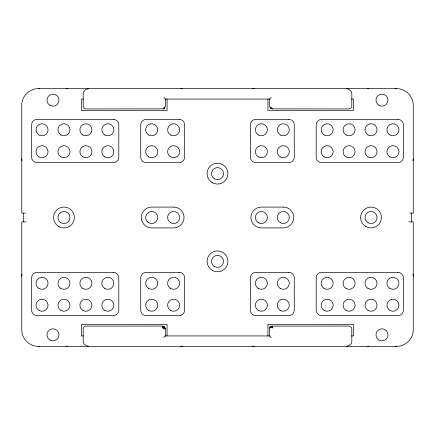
<?xml version="1.0" encoding="UTF-8"?>
<svg xmlns="http://www.w3.org/2000/svg" width="435" height="435" viewBox="0 0 435 435"><rect width="100%" height="100%" fill="white"/><g stroke="black" fill="none" stroke-linecap="round" stroke-linejoin="round"><path stroke-width="0.65" d="M21.75 276.171L21.913 274.284M413.087 160.716L413.25 158.829M347.772 346.168L346.352 346.352L348.962 345.694L351.105 343.612A5.481 5.481 0 0 0 351.839 340.871L351.784 328.273L350.621 326.527L349.098 326.065L271.799 326.119L270.396 326.87L269.684 328.099L270.173 327.131L270.962 326.87L272.114 327.131L271.848 327.62L272.332 328.099L272.332 326.163L271.897 326.516L272.332 326.87L271.511 326.935L271.212 327.484L270.211 327.484L270.396 326.87L269.591 328.811L269.591 335.94L271.282 337.631M271.282 97.369L269.591 99.06L269.591 106.189L270.053 107.717L271.799 108.88L349.098 108.935L350.621 108.473L351.784 106.727L351.839 94.129A5.481 5.481 0 0 0 351.105 91.388L348.962 89.305L346.352 88.648L347.772 88.832M270.652 107.869L270.962 107.565L271.511 108.016L271.212 108.315L270.652 107.869L270.505 107.015L271.212 108.315M163.832 327.647L164.604 326.87L165.354 328.273L165.409 335.94L163.718 337.631M270.396 326.87L271.625 326.163L270.396 326.87L271.168 327.647M66.212 88.854L67.262 88.648M395.203 88.854L396.252 88.648M39.797 346.146L38.748 346.352M368.788 346.146L367.738 346.352M87.228 88.832L88.648 88.648L86.038 89.305L83.895 91.388A5.481 5.481 0 0 0 83.161 94.129L83.215 106.727L84.379 108.473L85.902 108.935L163.201 108.88L164.827 107.869L164.495 108.065L164.348 107.565L163.788 107.516L164.038 108.13L164.789 107.516L164.604 108.13L165.409 106.189L165.409 99.06L163.718 97.369M252.354 88.811L254.236 88.648M180.764 346.352L182.646 346.189M83.553 99.06L81.519 99.06L81.519 110.577L167.056 110.577L167.056 99.06M165.017 99.06L269.983 99.06M351.447 99.06L353.481 99.06L353.481 110.577L267.944 110.577L267.944 99.06M25.404 213.112L21.75 213.112L21.75 105.096C21.696 96.293 29.395 88.588 38.198 88.648L396.802 88.648C405.605 88.588 413.304 96.293 413.25 105.096L413.25 213.112L409.596 213.112M26.138 221.888L21.75 221.888L21.75 329.904C21.696 338.707 29.395 346.412 38.198 346.352L396.802 346.352C405.605 346.412 413.304 338.707 413.25 329.904L413.25 221.888L408.862 221.888M83.553 335.94L81.519 335.94L81.519 324.423L167.056 324.423L167.056 335.94M165.017 335.94L269.983 335.94M351.447 335.94L353.481 335.94L353.481 324.423L267.944 324.423L267.944 335.94M180.764 88.648L182.646 88.811M252.349 346.178L254.236 346.352M367.738 88.648L368.788 88.854M38.748 88.648L39.797 88.854M396.252 346.352L395.203 346.146M67.262 346.352L66.212 346.146M87.228 346.168L88.648 346.352L86.038 345.694L83.895 343.612A5.481 5.481 0 0 1 83.161 340.871L83.215 328.273L83.966 326.87L85.369 326.119L162.668 326.065L164.604 326.87M413.087 274.284L413.25 276.171M21.75 158.829L21.913 160.716M411.602 213.112L411.602 221.888M23.398 213.112L23.398 221.888M163.103 327.37L162.668 328.099L162.668 326.163L165.316 328.811L163.375 328.811L164.104 328.376L164.604 328.811L164.789 327.691L163.788 326.685L162.668 326.87L163.103 327.37M164.104 108.484L163.375 108.837L164.104 108.484M272.332 108.565L271.848 108.614L272.332 108.837L272.332 108.565M113.317 119.353L37.105 119.353A5.481 5.481 0 0 0 31.619 124.834L31.619 157.187A5.481 5.481 0 0 0 37.105 162.668L113.317 162.668A5.481 5.481 0 0 0 118.804 157.187L118.804 124.834A5.481 5.481 0 0 0 113.317 119.353M179.117 119.353L146.22 119.353A5.481 5.481 0 0 0 140.733 124.834L140.733 157.187A5.481 5.481 0 0 0 146.22 162.668L179.117 162.668A5.481 5.481 0 0 0 184.603 157.187L184.603 124.834A5.481 5.481 0 0 0 179.117 119.353M288.78 119.353L255.883 119.353A5.481 5.481 0 0 0 250.397 124.834L250.397 157.187A5.481 5.481 0 0 0 255.883 162.668L288.78 162.668A5.481 5.481 0 0 0 294.267 157.187L294.267 124.834A5.481 5.481 0 0 0 288.78 119.353M397.894 119.353L321.683 119.353A5.481 5.481 0 0 0 316.196 124.834L316.196 157.187A5.481 5.481 0 0 0 321.683 162.668L397.894 162.668A5.481 5.481 0 0 0 403.381 157.187L403.381 124.834A5.481 5.481 0 0 0 397.894 119.353M173.636 207.082L151.701 207.082A10.418 10.418 0 0 0 141.283 217.5A10.418 10.418 0 0 0 151.701 227.918L173.636 227.918A10.418 10.418 0 0 0 184.054 217.5A10.418 10.418 0 0 0 173.636 207.082M283.299 207.082L261.364 207.082A10.418 10.418 0 0 0 250.946 217.5A10.418 10.418 0 0 0 261.364 227.918L283.299 227.918A10.418 10.418 0 0 0 293.717 217.5A10.418 10.418 0 0 0 283.299 207.082M113.317 272.332L37.105 272.332A5.481 5.481 0 0 0 31.619 277.813L31.619 310.166A5.481 5.481 0 0 0 37.105 315.647L113.317 315.647A5.481 5.481 0 0 0 118.804 310.166L118.804 277.813A5.481 5.481 0 0 0 113.317 272.332M179.117 272.332L146.22 272.332A5.481 5.481 0 0 0 140.733 277.813L140.733 310.166A5.481 5.481 0 0 0 146.22 315.647L179.117 315.647A5.481 5.481 0 0 0 184.603 310.166L184.603 277.813A5.481 5.481 0 0 0 179.117 272.332M288.78 272.332L255.883 272.332A5.481 5.481 0 0 0 250.397 277.813L250.397 310.166A5.481 5.481 0 0 0 255.883 315.647L288.78 315.647A5.481 5.481 0 0 0 294.267 310.166L294.267 277.813A5.481 5.481 0 0 0 288.78 272.332M397.894 272.332L321.683 272.332A5.481 5.481 0 0 0 316.196 277.813L316.196 310.166A5.481 5.481 0 0 0 321.683 315.647L397.894 315.647A5.481 5.481 0 0 0 403.381 310.166L403.381 277.813A5.481 5.481 0 0 0 397.894 272.332M49.987 105.384A6.03 6.03 0 0 0 59.035 100.159A6.03 6.03 0 0 0 49.987 94.939A6.03 6.03 0 0 0 49.987 105.384M378.977 105.384A6.03 6.03 0 0 0 388.025 100.159A6.03 6.03 0 0 0 378.977 94.939A6.03 6.03 0 0 0 378.977 105.384M49.987 340.061A6.03 6.03 0 0 0 59.035 334.841A6.03 6.03 0 0 0 49.987 329.616A6.03 6.03 0 0 0 49.987 340.061M378.977 340.061A6.03 6.03 0 0 0 388.025 334.841A6.03 6.03 0 0 0 378.977 329.616A6.03 6.03 0 0 0 378.977 340.061M58.763 226.521A10.418 10.418 0 0 0 74.39 217.5A10.418 10.418 0 0 0 58.763 208.479A10.418 10.418 0 0 0 58.763 226.521M212.291 182.656A10.418 10.418 0 0 0 227.918 173.636A10.418 10.418 0 0 0 212.291 164.609A10.418 10.418 0 0 0 212.291 182.656M212.291 270.391A10.418 10.418 0 0 0 227.918 261.364A10.418 10.418 0 0 0 212.291 252.343A10.418 10.418 0 0 0 212.291 270.391M365.819 226.521A10.418 10.418 0 0 0 381.446 217.5A10.418 10.418 0 0 0 365.819 208.479A10.418 10.418 0 0 0 365.819 226.521M214.482 178.856A6.03 6.03 0 0 0 223.53 173.636A6.03 6.03 0 0 0 214.482 168.41A6.03 6.03 0 0 0 214.482 178.856M148.688 222.725A6.03 6.03 0 0 0 157.731 217.5A6.03 6.03 0 0 0 148.688 212.275A6.03 6.03 0 0 0 148.688 222.725M170.618 222.725A6.03 6.03 0 0 0 179.666 217.5A6.03 6.03 0 0 0 170.618 212.275A6.03 6.03 0 0 0 170.618 222.725M258.352 222.725A6.03 6.03 0 0 0 267.394 217.5A6.03 6.03 0 0 0 258.352 212.275A6.03 6.03 0 0 0 258.352 222.725M280.281 222.725A6.03 6.03 0 0 0 289.329 217.5A6.03 6.03 0 0 0 280.281 212.275A6.03 6.03 0 0 0 280.281 222.725M214.482 266.59A6.03 6.03 0 0 0 223.53 261.364A6.03 6.03 0 0 0 214.482 256.144A6.03 6.03 0 0 0 214.482 266.59M258.352 134.991A6.03 6.03 0 0 0 267.394 129.771A6.03 6.03 0 0 0 258.352 124.546A6.03 6.03 0 0 0 258.352 134.991M258.352 156.926A6.03 6.03 0 0 0 267.394 151.701A6.03 6.03 0 0 0 258.352 146.481A6.03 6.03 0 0 0 258.352 156.926M280.281 134.991A6.03 6.03 0 0 0 289.329 129.771A6.03 6.03 0 0 0 280.281 124.546A6.03 6.03 0 0 0 280.281 134.991M280.281 156.926A6.03 6.03 0 0 0 289.329 151.701A6.03 6.03 0 0 0 280.281 146.481A6.03 6.03 0 0 0 280.281 156.926M324.146 134.991A6.03 6.03 0 0 0 333.194 129.771A6.03 6.03 0 0 0 324.146 124.546A6.03 6.03 0 0 0 324.146 134.991M324.146 156.926A6.03 6.03 0 0 0 333.194 151.701A6.03 6.03 0 0 0 324.146 146.481A6.03 6.03 0 0 0 324.146 156.926M346.081 134.991A6.03 6.03 0 0 0 355.129 129.771A6.03 6.03 0 0 0 346.081 124.546A6.03 6.03 0 0 0 346.081 134.991M346.081 156.926A6.03 6.03 0 0 0 355.129 151.701A6.03 6.03 0 0 0 346.081 146.481A6.03 6.03 0 0 0 346.081 156.926M368.015 134.991A6.03 6.03 0 0 0 377.063 129.771A6.03 6.03 0 0 0 368.015 124.546A6.03 6.03 0 0 0 368.015 134.991M368.015 156.926A6.03 6.03 0 0 0 377.063 151.701A6.03 6.03 0 0 0 368.015 146.481A6.03 6.03 0 0 0 368.015 156.926M389.945 134.991A6.03 6.03 0 0 0 398.993 129.771A6.03 6.03 0 0 0 389.945 124.546A6.03 6.03 0 0 0 389.945 134.991M389.945 156.926A6.03 6.03 0 0 0 398.993 151.701A6.03 6.03 0 0 0 389.945 146.481A6.03 6.03 0 0 0 389.945 156.926M39.02 134.991A6.03 6.03 0 0 0 48.068 129.771A6.03 6.03 0 0 0 39.02 124.546A6.03 6.03 0 0 0 39.02 134.991M39.02 156.926A6.03 6.03 0 0 0 48.068 151.701A6.03 6.03 0 0 0 39.02 146.481A6.03 6.03 0 0 0 39.02 156.926M60.954 134.991A6.03 6.03 0 0 0 70.002 129.771A6.03 6.03 0 0 0 60.954 124.546A6.03 6.03 0 0 0 60.954 134.991M60.954 156.926A6.03 6.03 0 0 0 70.002 151.701A6.03 6.03 0 0 0 60.954 146.481A6.03 6.03 0 0 0 60.954 156.926M82.889 134.991A6.03 6.03 0 0 0 91.937 129.771A6.03 6.03 0 0 0 82.889 124.546A6.03 6.03 0 0 0 82.889 134.991M82.889 156.926A6.03 6.03 0 0 0 91.937 151.701A6.03 6.03 0 0 0 82.889 146.481A6.03 6.03 0 0 0 82.889 156.926M104.819 134.991A6.03 6.03 0 0 0 113.867 129.771A6.03 6.03 0 0 0 104.819 124.546A6.03 6.03 0 0 0 104.819 134.991M104.819 156.926A6.03 6.03 0 0 0 113.867 151.701A6.03 6.03 0 0 0 104.819 146.481A6.03 6.03 0 0 0 104.819 156.926M148.688 134.991A6.03 6.03 0 0 0 157.731 129.771A6.03 6.03 0 0 0 148.688 124.546A6.03 6.03 0 0 0 148.688 134.991M148.688 156.926A6.03 6.03 0 0 0 157.731 151.701A6.03 6.03 0 0 0 148.688 146.481A6.03 6.03 0 0 0 148.688 156.926M170.618 134.991A6.03 6.03 0 0 0 179.666 129.771A6.03 6.03 0 0 0 170.618 124.546A6.03 6.03 0 0 0 170.618 134.991M170.618 156.926A6.03 6.03 0 0 0 179.666 151.701A6.03 6.03 0 0 0 170.618 146.481A6.03 6.03 0 0 0 170.618 156.926M258.352 288.519A6.03 6.03 0 0 0 267.394 283.299A6.03 6.03 0 0 0 258.352 278.074A6.03 6.03 0 0 0 258.352 288.519M258.352 310.454A6.03 6.03 0 0 0 267.394 305.229A6.03 6.03 0 0 0 258.352 300.009A6.03 6.03 0 0 0 258.352 310.454M280.281 288.519A6.03 6.03 0 0 0 289.329 283.299A6.03 6.03 0 0 0 280.281 278.074A6.03 6.03 0 0 0 280.281 288.519M280.281 310.454A6.03 6.03 0 0 0 289.329 305.229A6.03 6.03 0 0 0 280.281 300.009A6.03 6.03 0 0 0 280.281 310.454M324.146 288.519A6.03 6.03 0 0 0 333.194 283.299A6.03 6.03 0 0 0 324.146 278.074A6.03 6.03 0 0 0 324.146 288.519M324.146 310.454A6.03 6.03 0 0 0 333.194 305.229A6.03 6.03 0 0 0 324.146 300.009A6.03 6.03 0 0 0 324.146 310.454M346.081 288.519A6.03 6.03 0 0 0 355.129 283.299A6.03 6.03 0 0 0 346.081 278.074A6.03 6.03 0 0 0 346.081 288.519M346.081 310.454A6.03 6.03 0 0 0 355.129 305.229A6.03 6.03 0 0 0 346.081 300.009A6.03 6.03 0 0 0 346.081 310.454M368.015 288.519A6.03 6.03 0 0 0 377.063 283.299A6.03 6.03 0 0 0 368.015 278.074A6.03 6.03 0 0 0 368.015 288.519M368.015 310.454A6.03 6.03 0 0 0 377.063 305.229A6.03 6.03 0 0 0 368.015 300.009A6.03 6.03 0 0 0 368.015 310.454M389.945 288.519A6.03 6.03 0 0 0 398.993 283.299A6.03 6.03 0 0 0 389.945 278.074A6.03 6.03 0 0 0 389.945 288.519M389.945 310.454A6.03 6.03 0 0 0 398.993 305.229A6.03 6.03 0 0 0 389.945 300.009A6.03 6.03 0 0 0 389.945 310.454M39.02 288.519A6.03 6.03 0 0 0 48.068 283.299A6.03 6.03 0 0 0 39.02 278.074A6.03 6.03 0 0 0 39.02 288.519M39.02 310.454A6.03 6.03 0 0 0 48.068 305.229A6.03 6.03 0 0 0 39.02 300.009A6.03 6.03 0 0 0 39.02 310.454M60.954 288.519A6.03 6.03 0 0 0 70.002 283.299A6.03 6.03 0 0 0 60.954 278.074A6.03 6.03 0 0 0 60.954 288.519M60.954 310.454A6.03 6.03 0 0 0 70.002 305.229A6.03 6.03 0 0 0 60.954 300.009A6.03 6.03 0 0 0 60.954 310.454M82.889 288.519A6.03 6.03 0 0 0 91.937 283.299A6.03 6.03 0 0 0 82.889 278.074A6.03 6.03 0 0 0 82.889 288.519M82.889 310.454A6.03 6.03 0 0 0 91.937 305.229A6.03 6.03 0 0 0 82.889 300.009A6.03 6.03 0 0 0 82.889 310.454M104.819 288.519A6.03 6.03 0 0 0 113.867 283.299A6.03 6.03 0 0 0 104.819 278.074A6.03 6.03 0 0 0 104.819 288.519M104.819 310.454A6.03 6.03 0 0 0 113.867 305.229A6.03 6.03 0 0 0 104.819 300.009A6.03 6.03 0 0 0 104.819 310.454M148.688 288.519A6.03 6.03 0 0 0 157.731 283.299A6.03 6.03 0 0 0 148.688 278.074A6.03 6.03 0 0 0 148.688 288.519M148.688 310.454A6.03 6.03 0 0 0 157.731 305.229A6.03 6.03 0 0 0 148.688 300.009A6.03 6.03 0 0 0 148.688 310.454M170.618 288.519A6.03 6.03 0 0 0 179.666 283.299A6.03 6.03 0 0 0 170.618 278.074A6.03 6.03 0 0 0 170.618 288.519M170.618 310.454A6.03 6.03 0 0 0 179.666 305.229A6.03 6.03 0 0 0 170.618 300.009A6.03 6.03 0 0 0 170.618 310.454M368.015 222.725A6.03 6.03 0 0 0 377.063 217.5A6.03 6.03 0 0 0 368.015 212.275A6.03 6.03 0 0 0 368.015 222.725M60.954 222.725A6.03 6.03 0 0 0 70.002 217.5A6.03 6.03 0 0 0 60.954 212.275A6.03 6.03 0 0 0 60.954 222.725"/></g></svg>
